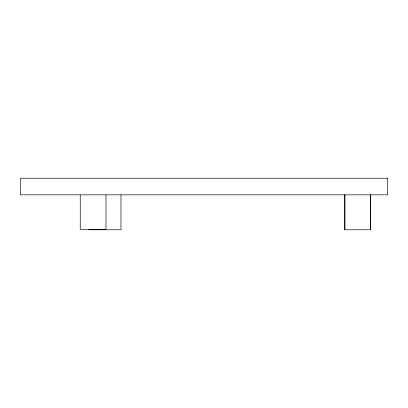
<?xml version="1.0" encoding="UTF-8"?>
<svg xmlns="http://www.w3.org/2000/svg" width="408" height="408" viewBox="0 0 408 408"><rect width="100%" height="100%" fill="white"/><g stroke="black" fill="none" stroke-linecap="round" stroke-linejoin="round"><path stroke-width="0.61" d="M88.669 229.77L120.977 229.77L120.977 194.876M370.658 194.876L370.658 229.77L344.785 229.77L344.785 194.876M370.556 194.876L370.556 229.77M344.893 194.876L344.893 229.77M106.009 195.075L106.009 229.332L80.243 229.332L80.243 195.075M387.6 178.23L20.4 178.23L20.4 194.84L387.6 194.84L387.6 178.23"/></g></svg>
